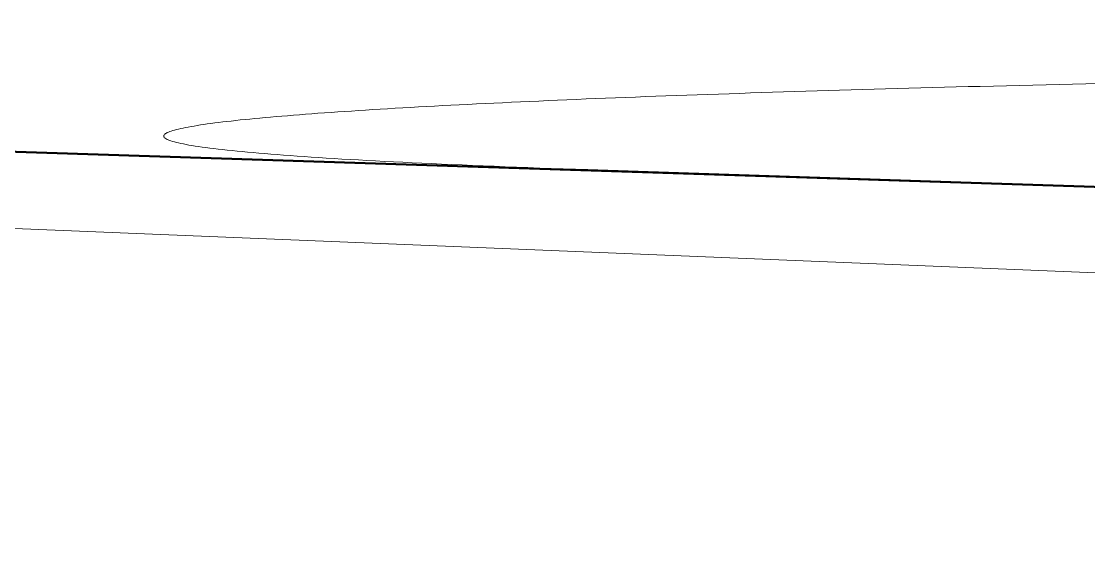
# Model space of a CAD drawing. Header units: inches. Extents: x 31213 to 31218, y -65 to 66.
# Drawn here: x 31215.8053 to 31215.942, y -64.987 to -64.9191 of the extents above; entities that cross this region are included whole.
import ezdxf

# ---------------------------------------------------------------- set-up
doc = ezdxf.new("R2010")
doc.units = ezdxf.units.IN
doc.header["$MEASUREMENT"] = 0
doc.linetypes.add('Center 1_4_', pattern=[0.53125, 0.25, -0.09375, 0.09375, -0.09375])
doc.linetypes.add('Hidden', pattern=[0.28125, 0.1875, -0.09375])
for name, color, linetype, lineweight in [('A-PROP-SBCK', 71, 'Hidden', 50), ('EOP-PR', 4, 'Continuous', 9), ('PROP', 3, 'Center 1_4_', 9)]:
    doc.layers.add(name, color=color, linetype=linetype, lineweight=lineweight)

msp = doc.modelspace()

# ---------------------------------------------------------------- linework, layer by layer
at = {"layer": 'A-PROP-SBCK', "linetype": 'Continuous'}
msp.add_line((31216.6278, -64.96272), (31215.70066, -64.9324), dxfattribs=at)
at = {"layer": 'EOP-PR'}
for p, q in [((31215.92811, -64.92743), (31216.25724, -64.9191)), ((31215.87783, -64.9381), (31216.81613, -64.9687))]:
    msp.add_line(p, q, dxfattribs=at)
msp.add_polyline3d([(31215.92811, -64.92743, 0), (31215.92657, -64.92747, 0), (31215.92504, -64.92751, 0), (31215.92351, -64.92755, 0), (31215.92199, -64.92759, 0), (31215.92048, -64.92763, 0), (31215.91898, -64.92767, 0), (31215.91748, -64.92771, 0), (31215.91599, -64.92775, 0), (31215.91451, -64.9278, 0), (31215.91303, -64.92784, 0), (31215.91156, -64.92788, 0), (31215.9101, -64.92792, 0), (31215.90865, -64.92797, 0), (31215.9072, -64.92801, 0), (31215.90577, -64.92805, 0), (31215.90434, -64.9281, 0), (31215.90292, -64.92814, 0), (31215.9015, -64.92819, 0), (31215.9001, -64.92823, 0), (31215.8987, -64.92828, 0), (31215.89732, -64.92833, 0), (31215.89594, -64.92837, 0), (31215.89457, -64.92842, 0), (31215.89321, -64.92846, 0), (31215.89186, -64.92851, 0), (31215.89052, -64.92856, 0), (31215.88919, -64.92861, 0), (31215.88786, -64.92866, 0), (31215.88655, -64.9287, 0), (31215.88525, -64.92875, 0), (31215.88395, -64.9288, 0), (31215.88267, -64.92885, 0), (31215.88139, -64.9289, 0), (31215.88013, -64.92895, 0), (31215.87888, -64.929, 0), (31215.87763, -64.92905, 0), (31215.8764, -64.9291, 0), (31215.87518, -64.92915, 0), (31215.87397, -64.92921, 0), (31215.87277, -64.92926, 0), (31215.87158, -64.92931, 0), (31215.8704, -64.92936, 0), (31215.86923, -64.92941, 0), (31215.86808, -64.92947, 0), (31215.86693, -64.92952, 0), (31215.8658, -64.92957, 0), (31215.86468, -64.92963, 0), (31215.86357, -64.92968, 0), (31215.86248, -64.92974, 0), (31215.86139, -64.92979, 0), (31215.86032, -64.92985, 0), (31215.85926, -64.9299, 0), (31215.85822, -64.92996, 0), (31215.85718, -64.93001, 0), (31215.85616, -64.93007, 0), (31215.85515, -64.93013, 0), (31215.85416, -64.93018, 0), (31215.85318, -64.93024, 0), (31215.85221, -64.9303, 0), (31215.85125, -64.93035, 0), (31215.85031, -64.93041, 0), (31215.84939, -64.93047, 0), (31215.84847, -64.93053, 0), (31215.84757, -64.93059, 0), (31215.84669, -64.93065, 0), (31215.84582, -64.93071, 0), (31215.84496, -64.93076, 0), (31215.84412, -64.93082, 0), (31215.84329, -64.93088, 0), (31215.84248, -64.93094, 0), (31215.84168, -64.931, 0), (31215.8409, -64.93106, 0), (31215.84014, -64.93112, 0), (31215.83938, -64.93119, 0), (31215.83865, -64.93125, 0), (31215.83793, -64.93131, 0), (31215.83722, -64.93137, 0), (31215.83654, -64.93143, 0), (31215.83586, -64.93149, 0), (31215.83521, -64.93155, 0), (31215.83457, -64.93162, 0), (31215.83395, -64.93168, 0), (31215.83334, -64.93174, 0), (31215.83275, -64.9318, 0), (31215.83218, -64.93187, 0), (31215.83162, -64.93193, 0), (31215.83109, -64.93199, 0), (31215.83056, -64.93206, 0), (31215.83006, -64.93212, 0), (31215.82958, -64.93218, 0), (31215.82911, -64.93225, 0), (31215.82866, -64.93231, 0), (31215.82823, -64.93238, 0), (31215.82781, -64.93244, 0), (31215.82742, -64.93251, 0), (31215.82704, -64.93257, 0), (31215.82668, -64.93264, 0), (31215.82634, -64.9327, 0), (31215.82602, -64.93277, 0), (31215.82572, -64.93283, 0), (31215.82543, -64.9329, 0), (31215.82517, -64.93296, 0), (31215.82492, -64.93303, 0), (31215.8247, -64.93309, 0), (31215.82449, -64.93316, 0), (31215.82431, -64.93322, 0), (31215.82414, -64.93329, 0), (31215.82399, -64.93336, 0), (31215.82387, -64.93342, 0), (31215.82376, -64.93349, 0), (31215.82368, -64.93355, 0), (31215.82361, -64.93362, 0), (31215.82356, -64.93369, 0), (31215.82354, -64.93375, 0), (31215.82354, -64.93382, 0), (31215.82355, -64.93388, 0), (31215.82359, -64.93395, 0), (31215.82365, -64.93402, 0), (31215.82373, -64.93408, 0), (31215.82383, -64.93415, 0), (31215.82396, -64.93422, 0), (31215.8241, -64.93428, 0), (31215.82427, -64.93435, 0), (31215.82446, -64.93442, 0), (31215.82467, -64.93448, 0), (31215.8249, -64.93455, 0), (31215.82515, -64.93461, 0), (31215.82543, -64.93468, 0), (31215.82573, -64.93475, 0), (31215.82605, -64.93481, 0), (31215.82639, -64.93488, 0), (31215.82676, -64.93495, 0), (31215.82714, -64.93501, 0), (31215.82755, -64.93508, 0), (31215.82799, -64.93514, 0), (31215.82844, -64.93521, 0), (31215.82892, -64.93527, 0), (31215.82942, -64.93534, 0), (31215.82995, -64.9354, 0), (31215.8305, -64.93547, 0), (31215.83107, -64.93553, 0), (31215.83166, -64.9356, 0), (31215.83228, -64.93566, 0), (31215.83292, -64.93573, 0), (31215.83358, -64.93579, 0), (31215.83427, -64.93586, 0), (31215.83498, -64.93592, 0), (31215.83571, -64.93599, 0), (31215.83647, -64.93605, 0), (31215.83725, -64.93611, 0), (31215.83806, -64.93618, 0), (31215.83888, -64.93624, 0), (31215.83974, -64.9363, 0), (31215.84061, -64.93636, 0), (31215.84151, -64.93643, 0), (31215.84243, -64.93649, 0), (31215.84338, -64.93655, 0), (31215.84435, -64.93661, 0), (31215.84534, -64.93667, 0), (31215.84636, -64.93674, 0), (31215.8474, -64.9368, 0), (31215.84847, -64.93686, 0), (31215.84955, -64.93692, 0), (31215.85067, -64.93698, 0), (31215.8518, -64.93704, 0), (31215.85296, -64.9371, 0), (31215.85414, -64.93715, 0), (31215.85535, -64.93721, 0), (31215.85658, -64.93727, 0), (31215.85784, -64.93733, 0), (31215.85911, -64.93739, 0), (31215.86041, -64.93744, 0), (31215.86174, -64.9375, 0), (31215.86308, -64.93756, 0), (31215.86446, -64.93761, 0), (31215.86585, -64.93767, 0), (31215.86727, -64.93772, 0), (31215.86871, -64.93778, 0), (31215.87017, -64.93783, 0), (31215.87166, -64.93789, 0), (31215.87317, -64.93794, 0), (31215.8747, -64.93799, 0), (31215.87625, -64.93805, 0), (31215.87783, -64.9381, 0)], dxfattribs=at)
at = {"layer": 'PROP', "linetype": 'Continuous'}
msp.add_line((31216.81456, -64.98703), (31215.70143, -64.94142), dxfattribs=at)

doc.saveas('drawing.dxf')
